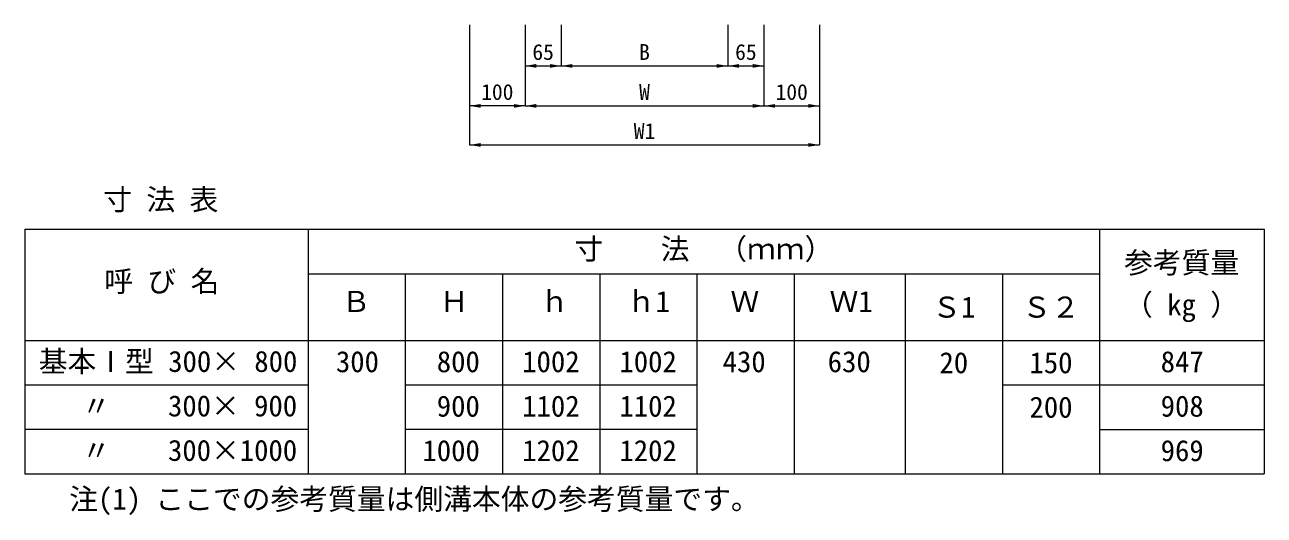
# Model space of a CAD drawing. Units: millimetres at full size. Extents: x 6872 to 78201, y -34623 to -7860.
# Drawn here: x 12831 to 15062, y -23104 to -22222 of the extents above; entities that cross this region are included whole.
import ezdxf
from ezdxf.enums import TextEntityAlignment as Align

# ---------------------------------------------------------------- set-up
doc = ezdxf.new("R2010")
doc.units = ezdxf.units.MM
doc.header["$LTSCALE"] = 16
doc.layers.add('0_2', color=7, linetype='Continuous', lineweight=20)
doc.layers.add('寸法引出', color=7, linetype='Continuous', lineweight=9)
doc.styles.add('ＭＳ ゴシック', font='')
doc.styles.get('ＭＳ ゴシック').set_extended_font_data('MS Gothic')

# ---------------------------------------------------------------- blocks, each defined once
blk = doc.blocks.new('filled_arrow')
at = {"color": 0, "linetype": 'Continuous', "lineweight": -2}
blk.add_solid([(7.5, 1.25), (0, 0), (7.5, -1.25)], dxfattribs=at)

msp = doc.modelspace()

# ---------------------------------------------------------------- linework, layer by layer
at = {"layer": '0_2'}
for p, q in [((12830.8, -22589.67), (12830.8, -23029.67)), ((12830.8, -22589.67), (15062.1, -22589.67)), ((13340.8, -22589.67), (13340.8, -23029.67)), ((14765.8, -22589.67), (14765.8, -23029.67)), ((14765.8, -22589.67), (14765.8, -23029.67)), ((15062.1, -22589.67), (15062.1, -23029.67)), ((13340.8, -22669.67), (14765.8, -22669.67)), ((13515.8, -22669.67), (13515.8, -23029.67)), ((13690.8, -22669.67), (13690.8, -23029.67)), ((13865.8, -22669.67), (13865.8, -23029.67)), ((14040.8, -22669.67), (14040.8, -23029.67)), ((14215.8, -22669.67), (14215.8, -23029.67)), ((14415.8, -22669.67), (14415.8, -23029.67)), ((14590.8, -22669.67), (14590.8, -23029.67)), ((12830.8, -22789.67), (13483.82, -22789.67)), ((12830.8, -22789.67), (14383.82, -22789.67)), ((13640.8, -22789.67), (14240.8, -22789.67)), ((14358.82, -22789.67), (15062.1, -22789.67)), ((12830.8, -22869.67), (13340.8, -22869.67)), ((13515.8, -22869.67), (14040.8, -22869.67)), ((14590.8, -22869.67), (15062.1, -22869.67)), ((13340.8, -22949.67), (12830.8, -22949.67)), ((14040.8, -22949.67), (13515.8, -22949.67)), ((14765.8, -22949.67), (15062.1, -22949.67)), ((12830.8, -23029.67), (15062.1, -23029.67))]:
    msp.add_line(p, q, dxfattribs=at)
at = {"layer": '寸法引出'}
for p, q in [((13631.45, -22221.8), (13631.45, -22437.92)), ((13631.45, -22221.8), (13631.45, -22367.66)), ((13731.45, -22221.8), (13731.45, -22295.73)), ((13796.45, -22221.8), (13796.45, -22295.73)), ((13796.45, -22221.8), (13796.45, -22295.73)), ((14096.45, -22221.8), (14096.45, -22295.73)), ((14096.45, -22221.8), (14096.45, -22295.73)), ((14161.45, -22221.8), (14161.45, -22295.73)), ((14261.45, -22221.8), (14261.45, -22437.92)), ((14261.45, -22221.8), (14261.45, -22367.66)), ((13731.45, -22236.8), (13731.45, -22367.66)), ((13731.45, -22236.8), (13731.45, -22367.66)), ((14161.45, -22236.8), (14161.45, -22367.66)), ((14161.45, -22236.8), (14161.45, -22367.66)), ((13731.45, -22295.73), (13796.45, -22295.73)), ((13796.45, -22295.73), (14096.45, -22295.73)), ((14096.45, -22295.73), (14161.45, -22295.73)), ((13731.45, -22367.66), (13631.45, -22367.66)), ((13731.45, -22367.66), (14161.45, -22367.66)), ((14161.45, -22367.66), (14261.45, -22367.66)), ((13631.45, -22437.92), (14261.45, -22437.92))]:
    msp.add_line(p, q, dxfattribs=at)

# ---------------------------------------------------------------- block references
at = {"layer": '寸法引出', "xscale": 2.67, "yscale": 2.67}
for p in [(13731.45, -22295.73), (13796.45, -22295.73), (14096.45, -22295.73), (13631.45, -22367.66), (13731.45, -22367.66), (14161.45, -22367.66), (13631.45, -22437.92)]:
    msp.add_blockref('filled_arrow', p, dxfattribs=at)
at = {"layer": '寸法引出', "xscale": 2.67, "yscale": 2.67, "rotation": 180}
for p in [(13796.45, -22295.73), (14096.45, -22295.73), (14161.45, -22295.73), (13731.45, -22367.66), (14161.45, -22367.66), (14261.45, -22367.66), (14261.45, -22437.92)]:
    msp.add_blockref('filled_arrow', p, dxfattribs=at)

# ---------------------------------------------------------------- texts
at = {"layer": '0_2', "style": 'ＭＳ ゴシック'}
for s, p in [('寸 法 表', (12972.08, -22566.46)), ('参考質量', (14809.8, -22680.05)), ('呼 び 名', (12973.99, -22713.62)), ('Ｂ', (13401.34, -22749.9)), ('Ｈ', (13577.8, -22749.9)), ('ｈ', (13758.47, -22749.9)), ('ｈ1', (13914.65, -22749.9)), ('Ｗ', (14101.17, -22749.9)), ('Ｗ1', (14279.55, -22749.9)), ('（ kg ）', (14809.8, -22755.67)), ('基本Ⅰ型 300× 800', (12855.94, -22857.73)), ('300', (13390.88, -22858.17)), (' 800', (13546.67, -22858.17)), ('1002', (13726.29, -22858.17)), ('1002', (13901.29, -22858.17)), ('430', (14087.12, -22858.17)), ('630', (14276.29, -22858.17)), ('847', (14875.72, -22858.17)), ('   〃    300× 900', (12855.94, -22937.73)), (' 900', (13546.67, -22938.17)), ('1102', (13726.29, -22938.17)), ('1102', (13901.29, -22938.17)), ('908', (14875.72, -22938.17)), ('   〃    300×1000', (12855.94, -23017.73)), ('1000', (13546.67, -23018.17)), ('1202', (13726.29, -23018.17)), ('1202', (13901.29, -23018.17)), ('969', (14875.72, -23018.17)), ('注(1) ここでの参考質量は側溝本体の参考質量です。', (12910.78, -23105.28))]:
    msp.add_text(s, height=37.98, dxfattribs=at).set_placement(p, align=Align.BOTTOM_LEFT)
msp.add_text('寸\u3000  法\u3000（ｍｍ）', height=37.98, dxfattribs=at).set_placement((14053.3, -22655.35), align=Align.BOTTOM_CENTER)
for s, p in [('Ｓ1', (14503.3, -22729.67)), ('Ｓ２', (14678.3, -22729.67)), ('20', (14503.3, -22829.67)), ('150', (14678.3, -22829.67)), ('200', (14678.3, -22909.67))]:
    msp.add_text(s, height=37.98, dxfattribs=at).set_placement(p, align=Align.MIDDLE_CENTER)
at = {"layer": '寸法引出', "style": 'ＭＳ ゴシック'}
for s, p in [('65', (13763.95, -22270.73)), ('B', (13946.45, -22270.73)), ('65', (14128.95, -22270.73)), ('100', (13681.45, -22342.66)), ('W', (13946.45, -22342.66)), ('100', (14211.45, -22342.66)), ('W1', (13946.45, -22412.92))]:
    msp.add_text(s, height=28.48, dxfattribs=at).set_placement(p, align=Align.MIDDLE_CENTER)

doc.saveas('drawing.dxf')
